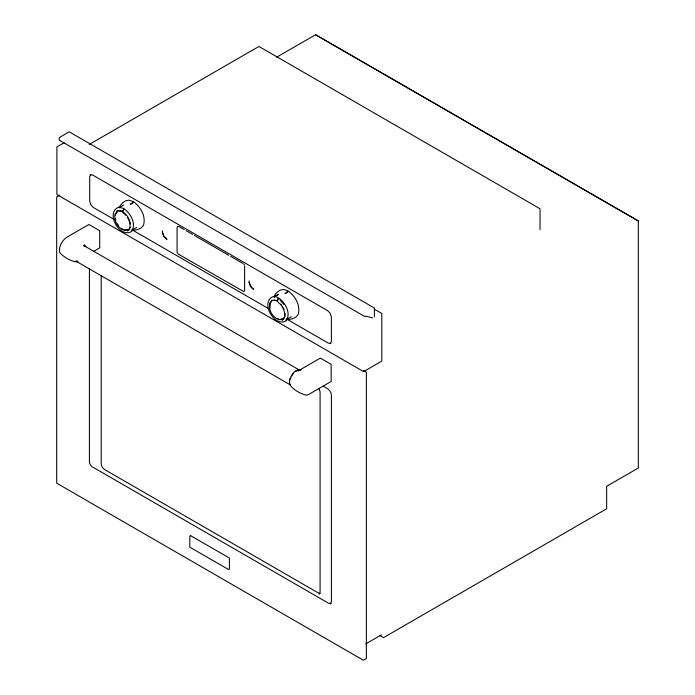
<?xml version="1.0" encoding="UTF-8"?>
<svg xmlns="http://www.w3.org/2000/svg" width="695" height="695" viewBox="0 0 695 695"><rect width="100%" height="100%" fill="white"/><g stroke="black" fill="none" stroke-linecap="round" stroke-linejoin="round"><path stroke-width="1.04" d="M284.915 316.616L285.063 313.254M119.757 207.831L120.157 205.703L122.442 203.001L125.361 200.924L128.87 200.151L133.023 201.498L133.544 202.297L130.452 204.391L133.544 201.793C140.738 206.875 146.106 216.336 143.517 225.232L141.111 227.995L137.853 229.48L134.335 230.167L132.675 229.593M274.412 297.121L274.812 294.993L277.096 292.291L280.015 290.206L283.517 289.441L287.678 290.788L288.19 291.587L285.098 293.681L288.19 291.083C295.392 296.166 300.761 305.626 298.164 314.522L295.766 317.285L292.499 318.77L288.99 319.448L286.505 318.588M162.656 230.862L162.326 232.191L163.716 236.144L166.965 239.332L163.864 236.057M249.244 280.858L248.914 282.187L250.304 286.14L253.553 289.329L251.946 288.043M115.231 215.146L117.203 211.688L115.092 213.99C113.502 220.775 118.176 228.89 125.057 230.453L127.837 229.611L124.275 229.915M123.267 210.238L122.815 211.671L126.725 215.45M277.461 300.961L278.148 298.807M290.284 379.583L291.005 377.585M130.26 227.326L128.888 229.906L127.324 230.896C131.963 227.917 129.774 221.184 127.48 217.318M284.455 317.467L283.534 319.187L281.979 320.187C286.618 317.207 284.429 310.465 282.135 306.599M291.804 375.899L293.134 373.823M90.767 174.462L89.716 176.799L89.716 201.202L90.767 204.756L93.321 207.449L114.006 219.394M276.984 295.862L278.347 294.246L273.708 296.93M330.307 343.747L331.367 341.41L331.367 317.016L330.307 313.454L327.762 310.761L92.722 175.062L90.168 174.81M319.17 594.399L320.082 592.401L320.082 391.824L319.17 388.774M330.36 603.964L331.419 601.627L331.419 395.099C331.298 390.434 326.824 387.932 323.14 386.151M64.183 142.736L56.894 146.94L56.894 194.548L363.581 371.616L381.798 361.105L381.798 313.488L374.292 309.153M89.221 144.473L258.922 46.452L540.041 208.761L540.041 229.68M59.674 195.182L56.686 196.902L56.686 483.19L363.372 660.25L366.361 658.521L366.361 372.242L363.555 370.617M119.053 207.64L123.693 204.964M123.502 209.516L124.005 209.23L123.389 208.361L118.784 207.206C104.91 212.192 119.714 238.967 131.624 231.392C136.559 223.608 130.695 213.469 124.005 208.726L122.372 211.923L126.334 215.632M93.269 251.59L99.706 247.872L99.706 230.731L88.908 224.494L66.816 237.238C61.916 240.592 58.258 246.951 59.918 252.954C64.453 257.367 70.56 261.398 77.093 261.928M132.05 230.149L136.689 227.473M177.894 226.275L177.077 227.239L177.077 252.242L178.111 254.022L243.78 291.596L244.605 290.623L244.605 265.629M285.775 319.969L291.344 316.755M365.744 643.9L381.416 634.848M276.575 57.216L315.591 34.75L638.314 220.949L638.314 468.013L606.666 486.283L606.666 508.775L383.475 637.636L379.713 635.465M295.523 371.538L298.025 370.365M331.133 603.512L328.587 603.26L92.001 466.666L90.176 464.747L89.42 462.21L89.42 268.47M271.467 300.266L276.845 300.605L274.16 299.866M330.916 343.399L328.361 343.148L286.992 319.266M280.233 319.439L282.483 318.892L279.711 319.743C272.831 318.18 268.157 310.066 269.747 303.272L271.849 300.97L270.259 302.977L270.016 307.824M77.866 261.129L75.816 261.068L290.475 384.995M320.195 593.322L318.736 593.174L104.311 469.377L102.13 467.066L101.218 464.017L101.218 275.368M120.452 210.759L118.567 210.411L116.812 210.985L122.19 211.315L121.399 210.933M372.642 317.876L365.639 316.147L364.875 316.59L59.171 140.095L59.171 138.305L59.735 137.323L69.239 131.833L374.379 308.007L374.379 316.877M277.557 318.649L278.93 319.205M638.314 220.949L315.591 34.75M178.624 226.344L184.192 229.559M186.052 230.636L192.541 234.38M194.4 235.457L228.724 255.273M230.584 256.342L242.642 263.309M278.66 298.511L276.94 297.13L273.43 296.496C259.565 301.474 274.36 328.257 286.27 320.673C291.214 312.898 285.341 302.751 278.66 298.007L277.027 301.213L280.988 304.923M131.868 229.706L269.13 308.954M299.137 369.888L83.539 245.413L85.051 246.569M121.399 228.403L122.902 229.359M280.042 300.11L284.22 304.671M243.571 263.848L244.301 264.613M280.789 304.08L284.09 309.431M84.477 244.814L85.911 246.656M117.42 223.833L118.602 225.58M251.156 287.113L249.244 282.7M127.307 216.11L129.018 219.333M163.299 234.927L162.656 232.703M115.361 218.534L115.822 220.306M129.444 220.141L130.408 223.964M289.98 378.871L289.467 382.146L289.98 384.83C293.742 390.199 300.231 393.526 306.339 395.22L309.075 394.247L331.159 381.494L331.159 364.354L320.352 358.116L298.268 370.869L301.109 369.879L298.798 369.566C294.289 370.557 291.431 374.761 289.98 378.871M190.63 535.671L189.796 536.149L189.796 547.165L228.594 569.561L229.428 569.083L229.428 558.068L190.63 535.671"/></g></svg>
